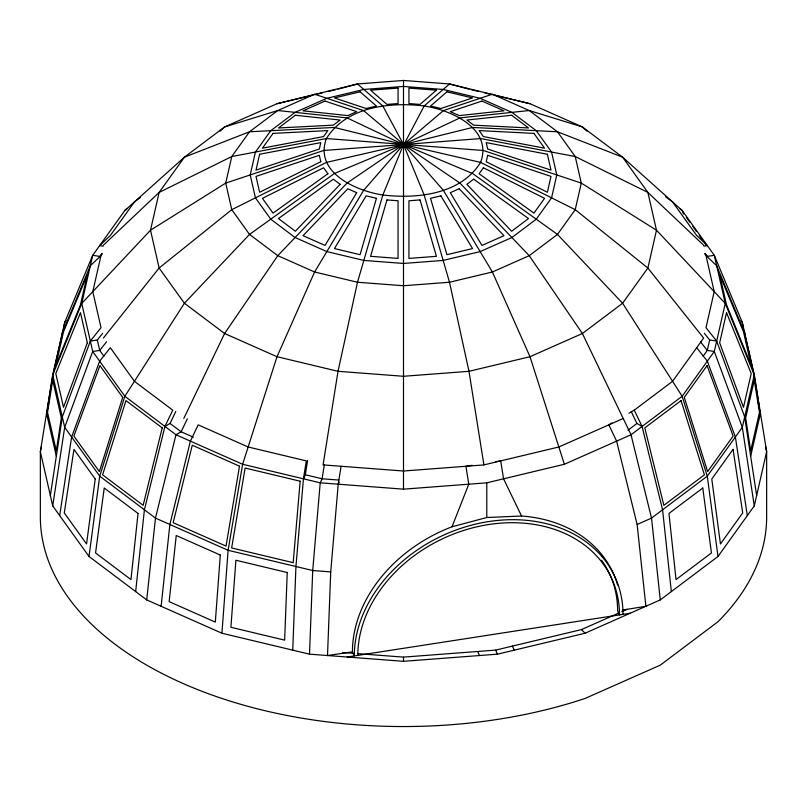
<?xml version="1.0" encoding="UTF-8"?>
<svg xmlns="http://www.w3.org/2000/svg" width="807" height="807" viewBox="0 0 807 807"><rect width="100%" height="100%" fill="white"/><g stroke="black" fill="none" stroke-linecap="round" stroke-linejoin="round"><path stroke-width="1.21" d="M292.739 650.16L295.937 566.514L303.442 478.813L306.307 460.888L248.142 446.977L198.199 424.855L190.391 441.126L169.874 524.489L161.118 606.279M765.54 446.775L766.65 451.648L766.65 516.884A363.15 209.659 0 0 1 717.998 621.713L660.287 665.139L585.075 698.458A363.15 209.659 0 0 1 40.35 516.884L40.35 451.648L52.727 374.902L64.681 322.487L92.704 255.315L124.843 210.506L184.4 157.183L224.608 126.941L277.003 103.72L357.491 83.958L403.5 80.458L449.509 83.958L529.997 103.72L582.392 126.941L622.601 157.183L682.157 210.506L714.296 255.315L742.319 322.487L754.273 374.902L766.65 451.648L754.273 505.908L717.998 556.477L660.287 599.904L585.075 633.223L497.485 654.164L403.5 661.306L309.515 654.164L312.713 570.519L320.218 482.828L322.104 478.783L324.394 464.439M341.089 466.275L338.224 484.2L330.719 571.891L327.511 655.536L352.427 651.864A139.086 109.691 -24.9 0 1 452.011 526.769L468.776 484.2L465.911 466.275L472.125 465.306M309.515 654.164L221.925 633.223L228.109 550.293L242.625 464.267L277.003 356.714L314.609 271.989L363.594 190.391L403.5 144.554L443.406 110.579L492.391 94.207L529.21 110.519L582.392 126.941L586.931 131.138M135.657 591.581L144.413 509.792L164.931 426.429L172.748 410.158L134.416 381.318L110.327 347.746L99.654 361.153L71.621 437.011L59.678 515.602M221.925 633.223L146.713 599.904L155.469 518.104L175.976 434.751L181.121 431.785L187.365 418.762M146.713 599.904L89.002 556.477L99.715 476.16L124.843 396.277L184.4 303.25L249.534 234.423L334.38 173.525L403.5 144.554L459.94 117.903L529.21 110.519L557.466 131.773L622.601 157.183L647.87 192.419L703.623 245.207M50.357 495.518L62.31 416.926L90.334 341.079L101.006 327.662L92.795 291.63L101.006 255.597L90.334 265.705L62.31 332.887L61.342 338.92M89.002 556.477L52.727 505.908L64.681 427.317L92.704 351.469L81.739 303.392L92.704 255.315L99.715 256.394L102.388 253.872M60.555 342.914L61.332 338.083L53 374.589M63.692 328.631L64.681 322.487L66.063 320.55M303.442 478.813L305.328 474.768L307.618 460.424M52.727 375.81L47.532 408.009L48.904 401.987M47.936 407.142L46.534 413.275L56.329 456.227M41.46 446.775L40.35 451.648L52.727 505.908M99.483 257.443L101.803 253.489M704.309 333.291L709.656 339.989L707.285 350.389L703.109 356.2M750.671 456.227L760.466 413.275L759.064 407.142M402.643 146.904L424.159 105.969L449.509 83.958L468.978 89.133M338.224 484.2L339.162 482.172M164.931 426.429L170.065 423.463L175.795 411.53M183.794 418.47L224.608 333.503L277.79 255.678L347.06 183.068L403.5 144.554L405.85 143.686M401.967 146.541L403.5 144.554L472.62 127.445L557.466 131.773L575.23 156.538L581.282 183.098L575.23 209.669L557.466 234.423L529.21 255.678L492.391 271.989L449.509 282.248L403.5 285.739L357.491 282.248L314.609 271.989L277.79 255.678L249.534 234.423L231.77 209.669L225.718 183.098L231.77 156.538L249.534 131.773L277.79 110.519L314.609 94.207L363.594 110.579L406.466 146.894M90.334 341.079L97.344 339.989L102.691 333.291M103.377 338.062L159.13 268.025L231.77 209.669L326.401 162.409L405.971 144.15M106.585 341.764L99.715 350.389L92.704 351.469L124.843 396.277L175.976 434.751L242.625 464.267L320.218 482.828L403.5 489.163L486.782 482.828L564.375 464.267L631.024 434.751L682.157 396.277L714.296 351.469L725.261 303.392L714.296 255.315L707.285 256.394L704.612 253.872M103.377 245.207L159.13 192.419L184.4 157.183L249.534 131.773L334.38 127.445L403.5 144.554L480.599 162.409L575.23 209.669L647.87 268.025L703.623 338.062L672.584 381.318L634.252 410.158L628.956 413.224M220.069 131.138L224.608 126.941L277.79 110.519L347.06 117.903L406.849 146.238M400.534 146.894L403.5 144.554L480.599 138.552L575.23 156.538L647.87 192.419L656.495 230.217L647.87 268.025L622.601 303.25L582.392 333.503L529.997 356.714L468.978 371.311L403.5 376.284L338.022 371.311L277.003 356.714L224.608 333.503L184.4 303.25L159.13 268.025L150.505 230.217L159.13 192.419L231.77 156.538L326.401 138.552L483.312 150.485L581.282 183.098L656.495 230.217L725.261 303.392L754.273 374.902L742.319 427.317L754.273 505.908M140.448 197.402L134.416 201.942L110.327 235.513L99.654 245.631L103.165 246.165M124.843 210.506L126.85 209.003M627.987 430.202L636.935 423.463L642.069 426.429L662.587 509.792L671.343 591.581M611.978 423.019L608.801 424.855L616.609 441.126L637.127 524.489L645.882 606.279L622.338 610.102M400.151 146.238L403.5 144.554L405.992 144.554M623.206 418.47L558.858 446.977L483.918 464.903L403.5 471.016L323.082 464.903L338.022 371.311L357.491 282.248L382.841 194.991L403.5 144.554L382.841 105.969L357.491 83.958L338.022 89.133M637.127 524.489L651.531 518.104L707.285 476.16L742.319 427.317L714.296 351.469L707.285 350.389L700.415 341.764M358.177 653.67L403.5 657.12L495.609 650.119L581.443 629.591L618.666 613.098M621.783 611.716L627.21 609.315M399.889 145.663L403.5 144.554L408.493 145.29M452.011 526.769L486.782 517.519L521.554 516.016A139.086 109.691 -24.9 0 1 617.607 585.035M277.003 103.72L312.39 95.256M314.831 94.681L322.154 92.926M328.257 91.463L335.581 89.718M703.835 246.165L707.346 245.631L696.673 235.513L672.584 201.942L665.704 196.767M495.72 461.654L500.693 460.888L503.558 478.813L521.554 516.016M347.141 657.029L630.176 613.239M398.507 145.29L403.5 144.554L407.111 145.663M401.008 144.554L403.5 144.554L472.62 173.525L557.466 234.423L622.601 303.25L682.157 396.277L707.285 476.16L717.998 556.477M338.859 480.054L322.104 478.783L305.328 474.768M330.719 571.891L312.713 570.519L228.109 550.293L155.469 518.104L99.715 476.16L64.681 427.317L52.727 374.902L81.739 303.392L150.505 230.217L225.718 183.098L323.688 150.485L403.5 144.554L459.94 183.068L529.21 255.678L582.392 333.503L631.024 434.751L651.531 518.104L660.287 599.904M342.682 652.49L353.093 653.287M709.656 339.989L716.666 341.079L744.69 416.926L756.643 495.518M401.029 144.15L403.5 144.554L443.406 190.391L492.391 271.989L529.997 356.714L564.375 464.267M471.419 89.718L478.743 91.463M484.846 92.926L492.169 94.681M494.61 95.256L529.997 103.72M401.15 143.686L403.5 144.554L405.033 146.541M193.367 437.212L181.121 431.785L170.065 423.463M680.15 209.003L682.157 210.506L683.549 214.016M581.443 629.591L585.075 633.223M716.666 341.079L705.994 327.662L714.205 291.63L705.994 255.597L716.666 265.705L744.69 332.887L745.658 338.92M696.673 347.746L707.346 361.153L735.379 437.011L747.322 515.602M686.434 217.466L689.995 222.439M692.84 226.404L696.401 231.367M699.255 235.341L702.1 239.316M704.955 243.29L706.377 245.267M705.187 253.489L707.285 256.394M740.937 320.55L742.319 322.487L743.308 328.631M103.891 356.2L99.715 350.389L97.344 339.989M634.252 410.158L642.069 426.429M631.205 411.53L636.935 423.463M512.384 646.104L514.261 650.16M495.609 650.119L497.485 654.164M477.613 651.481L479.489 655.536M352.427 651.864L354.313 655.92A139.086 109.691 -24.9 0 1 488.659 521.574A139.086 109.691 -24.9 0 1 623.004 614.349M404.357 146.904L403.5 144.554L424.159 194.991L449.509 282.248L468.978 371.311L483.918 464.903M754 374.589L745.668 338.083L746.445 342.914M758.096 401.987L759.468 408.009L754.273 375.81M486.782 482.828L486.782 517.519M403.5 80.458L403.5 489.163M403.5 657.12L403.5 661.306M357.814 655.375A135.455 106.827 -24.9 0 1 488.659 524.54A135.455 106.827 -24.9 0 1 619.494 614.894L617.617 610.849A135.455 106.827 -24.9 0 0 601.538 560.209M287.242 572.516L284.649 640.143L230.903 627.281L235.906 560.24L287.242 572.516M220.311 555.045L215.318 622.086L169.157 601.639L176.239 535.515L220.311 555.045M300.164 481.204L293.183 562.681L231.649 547.963L245.126 468.04L300.164 481.204M138.047 513.464L130.966 579.587L95.559 552.946L104.224 488.013L138.047 513.464M95.216 479.015L86.551 543.948L64.288 512.909L73.951 449.378L95.216 479.015M61.332 417.905L56.308 450.881L47.532 412.377L52.727 380.178L61.332 417.905M239.508 466.174L226.031 546.097L173.192 522.684L192.258 445.232L239.508 466.174M63.501 331.808L55.794 365.601L80.468 304.794L87.338 274.683L63.501 331.808M255.436 152.039L250.21 174.948L255.436 197.856L270.748 219.191L295.11 237.53L326.855 251.592L363.826 260.429L403.5 263.445L443.174 260.429L480.145 251.592L511.89 237.53L536.252 219.191L551.564 197.856L556.79 174.948L551.564 152.039L536.252 130.694L511.89 112.365L480.145 98.303L443.174 89.456L403.5 86.44L363.826 89.456L326.855 98.303L295.11 112.365L270.748 130.694L255.436 152.039M259.622 154.248L256.011 170.116L319.32 149.033L320.783 142.627L259.622 154.248M326.401 138.552C313.862 172.446 356.28 191.047 382.841 194.991C417.199 199.047 460.615 194.457 480.599 162.409C493.138 128.525 450.72 109.923 424.159 105.969C389.801 101.914 346.385 106.514 326.401 138.552M487.68 155.317L486.218 161.723L547.378 192.258L550.989 176.39L487.68 155.317M726.532 312.702L719.662 342.804L743.499 407.293L751.206 373.51L726.532 312.702M754.273 380.178L745.668 417.905L750.692 450.881L759.468 412.377L754.273 380.178M162.207 427.892L143.142 505.333L102.6 474.829L125.953 400.605L162.207 427.892M376.455 198.31L360.073 254.689L334.461 248.566L366.126 195.839L376.455 198.31M386.967 199.934L370.584 256.323L398.063 258.411L398.063 200.772L386.967 199.934M122.704 397.367L99.362 471.591L73.871 436.062L99.907 365.591L122.704 397.367M87.338 342.804L63.501 407.293L55.794 373.51L80.468 312.702L87.338 342.804M356.704 192.691L325.039 245.429L303.049 235.684L347.827 188.757L356.704 192.691M273.048 133.397L262.436 148.175L323.597 136.565L327.874 130.593L273.048 133.397M483.403 167.785L479.126 173.757L533.952 213.109L544.564 198.33L483.403 167.785M707.093 365.591L684.296 397.367L707.638 471.591L733.129 436.062L707.093 365.591M733.049 449.378L711.784 479.015L720.449 543.948L742.712 512.909L733.049 449.378M340.13 184.319L295.362 231.246L278.486 218.556L333.321 179.194L340.13 184.319M436.416 90.182L420.033 104.416L408.937 103.578L408.937 88.094L436.416 90.182M446.927 91.816L430.545 106.04L440.874 108.511L472.539 97.94L446.927 91.816M295.362 115.26L278.486 127.96L333.321 125.156L340.13 120.031L295.362 115.26M473.679 179.194L466.87 184.319L511.638 231.246L528.514 218.556L473.679 179.194M681.047 400.605L644.793 427.892L663.858 505.333L704.4 474.829L681.047 400.605M702.776 488.013L668.953 513.464L676.034 579.587L711.441 552.946L702.776 488.013M327.874 173.757L273.048 213.109L262.436 198.33L323.597 167.785L327.874 173.757M320.783 161.723L259.622 192.258L256.011 176.39L319.32 155.317L320.783 161.723M325.039 101.077L303.049 110.821L347.827 115.593L356.704 111.659L325.039 101.077M459.173 188.757L450.296 192.691L481.961 245.429L503.951 235.684L459.173 188.757M481.961 101.077L450.296 111.659L459.173 115.593L503.951 110.821L481.961 101.077M360.073 91.816L334.461 97.94L366.126 108.511L376.455 106.04L360.073 91.816M440.874 195.839L430.545 198.31L446.927 254.689L472.539 248.566L440.874 195.839M511.638 115.26L466.87 120.031L473.679 125.156L528.514 127.96L511.638 115.26M398.063 88.094L370.584 90.182L386.967 104.416L398.063 103.578L398.063 88.094M420.033 199.934L408.937 200.772L408.937 258.411L436.416 256.323L420.033 199.934M533.952 133.397L479.126 130.593L483.403 136.565L544.564 148.175L533.952 133.397M547.378 154.248L486.218 142.627L487.68 149.033L550.989 170.116L547.378 154.248M743.499 331.808L719.662 274.683L726.532 304.794L751.206 365.601L743.499 331.808"/></g></svg>
